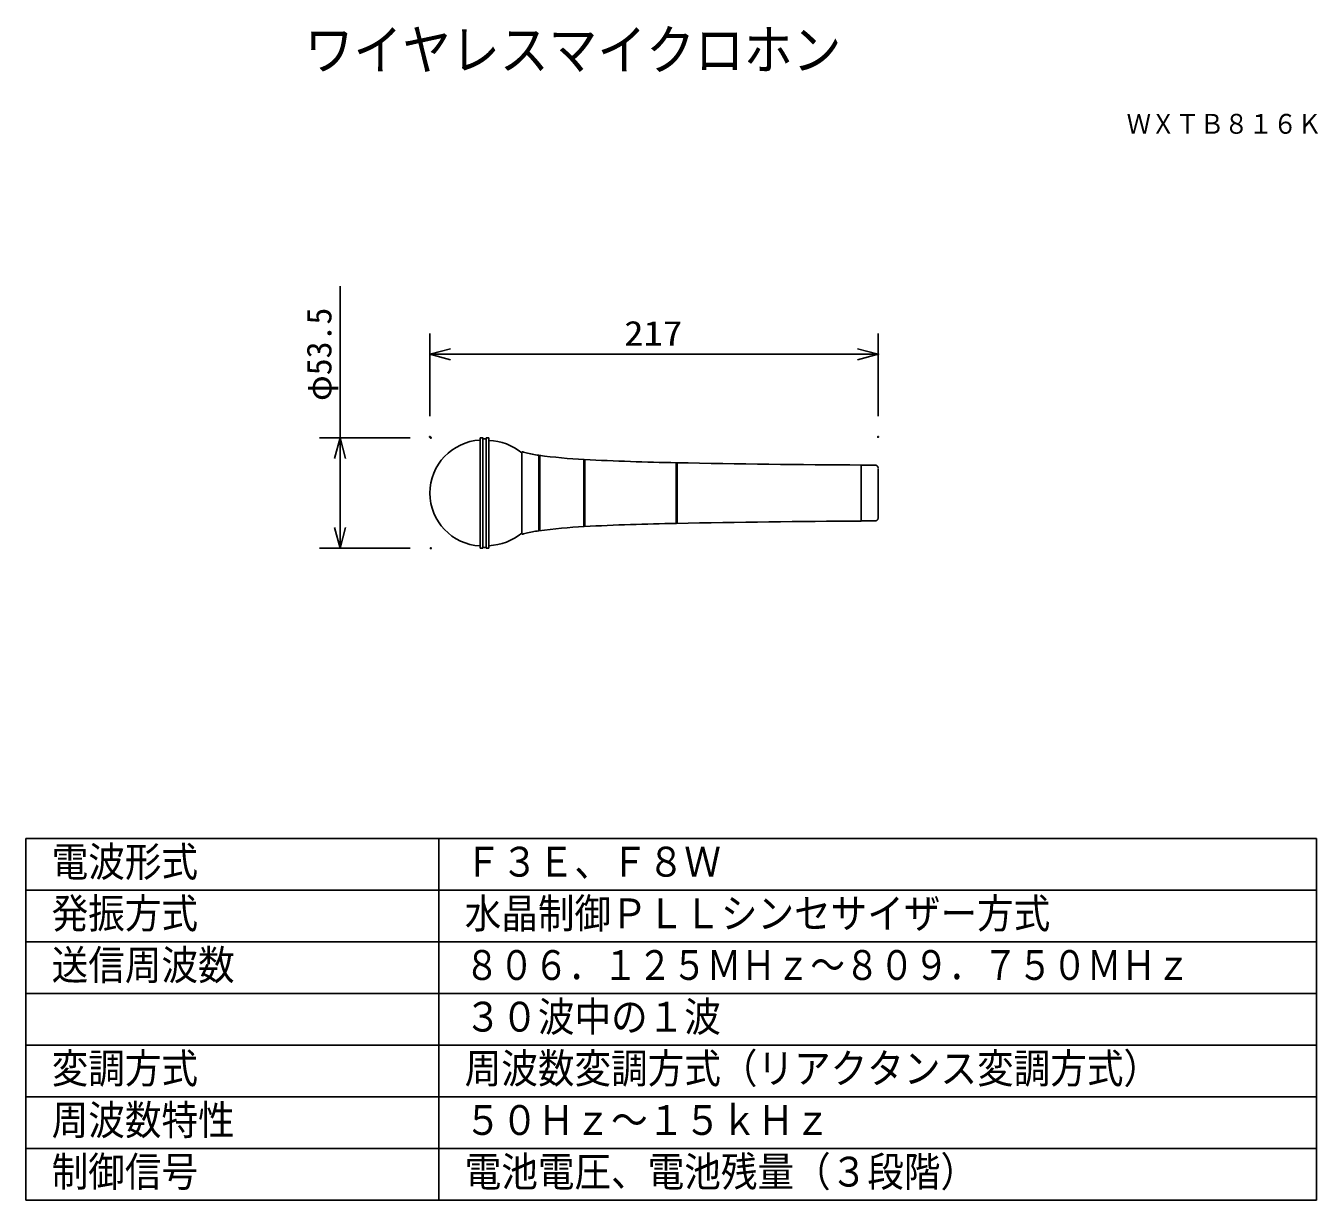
# Model space of a CAD drawing. Units: millimetres, scale not verified. Extents: x -63 to 63, y -56 to 57.
import ezdxf
from ezdxf.enums import TextEntityAlignment as Align

# ---------------------------------------------------------------- set-up
doc = ezdxf.new("R2010")
doc.units = ezdxf.units.MM
doc.header["$LTSCALE"] = 0.189935
doc.header["$PDMODE"] = 32
doc.header["$PDSIZE"] = 0.095
for name, color, linetype in [('0-0_MOJI1', 2, 'Continuous'), ('0-1_TOUROKU', 1, 'Continuous'), ('0-2_GAIKEI', 7, 'Continuous'), ('0-3_WAKU', 1, 'Continuous'), ('0-4_DEFPOINTS', 7, 'Continuous')]:
    doc.layers.add(name, color=color, linetype=linetype)
doc.styles.add('ＭＳ ゴシック', font='')
doc.styles.get('ＭＳ ゴシック').set_extended_font_data('MS Gothic')

# ---------------------------------------------------------------- blocks, each defined once
blk = doc.blocks.new('_OPEN30')
at = {"layer": '0-3_WAKU', "color": 7}
blk.add_line((0, 0), (-1, 0), dxfattribs=at)
blk.add_lwpolyline([(-1, 0.26795), (0, 0), (-1, -0.26795)], dxfattribs=at)

msp = doc.modelspace()

# ---------------------------------------------------------------- linework, layer by layer
at = {"layer": '0-2_GAIKEI', "color": 3}
for p, q in [((-32.0802, 17.3829), (-32.0802, 32.0496)), ((-25.2865, 17.3829), (-34.0802, 17.3829)), ((-32.0802, 8.6829), (-32.0802, 15.3829)), ((-25.2865, 6.6829), (-34.0802, 6.6829))]:
    msp.add_line(p, q, dxfattribs=at)
at = {"layer": '0-2_GAIKEI', "color": 1}
for p, q in [((-18.5109, 17.3829), (-18.5109, 6.6829)), ((-18.2581, 6.6829), (-18.2569, 17.3829)), ((-17.9146, 6.6829), (-17.9146, 17.3829)), ((-17.6615, 17.3829), (-17.6615, 6.6829)), ((-12.8167, 15.6878), (-12.8167, 8.3781)), ((-12.7261, 15.6748), (-12.7261, 8.3911)), ((-8.4697, 15.2772), (-8.4697, 8.7894)), ((-8.3791, 15.2723), (-8.3791, 8.7928)), ((0.4638, 14.9682), (0.4638, 9.0869)), ((0.5546, 14.9682), (0.5546, 9.0888)), ((18.4011, 14.744), (18.4011, 9.3218))]:
    msp.add_line(p, q, dxfattribs=at)
at = {"layer": '0-2_GAIKEI'}
for p, q in [((-17.9146, 17.3829), (-17.6615, 17.3829)), ((-14.472, 15.9189), (-14.472, 8.147)), ((18.4023, 14.7247), (19.7764, 14.7247)), ((19.7769, 14.7247), (19.7764, 14.7247)), ((20.023, 14.4225), (20.023, 9.6078)), ((18.4023, 9.3412), (19.7764, 9.3412)), ((18.4023, 9.3412), (19.7764, 9.3412)), ((19.7769, 9.3412), (19.7764, 9.3412)), ((-18.5109, 6.6829), (-18.2581, 6.6829)), ((-18.2581, 6.7732), (-17.9146, 6.7732)), ((-17.6615, 6.6829), (-17.9146, 6.6829))]:
    msp.add_line(p, q, dxfattribs=at)
for points in [[(-17.9146, 17.2927), (-18.2581, 17.2927), (-18.2569, 17.3829), (-18.5109, 17.3829)], [(20.023, 14.458), (20.0225, 14.4768), (20.0212, 14.4947), (20.019, 14.5117), (20.0161, 14.5278), (20.0124, 14.5432), (20.008, 14.5577), (20.003, 14.5714), (19.9973, 14.5843), (19.9911, 14.5965), (19.9845, 14.6079), (19.9773, 14.6187), (19.9697, 14.6288), (19.9618, 14.6382), (19.9535, 14.647), (19.945, 14.6552), (19.9362, 14.6627), (19.9272, 14.6698), (19.9181, 14.6762), (19.9089, 14.6821), (19.8997, 14.6876), (19.8905, 14.6925), (19.8813, 14.697), (19.8722, 14.7011), (19.8632, 14.7047), (19.8544, 14.708), (19.8459, 14.7109), (19.8376, 14.7134), (19.8297, 14.7156), (19.8221, 14.7175), (19.815, 14.7191), (19.8083, 14.7205), (19.8021, 14.7216), (19.7965, 14.7225), (19.7914, 14.7232), (19.787, 14.7238), (19.7833, 14.7242), (19.7804, 14.7244), (19.7782, 14.7246), (19.7769, 14.7247)], [(20.023, 9.6078), (20.0225, 9.5891), (20.0212, 9.5712), (20.019, 9.5542), (20.0161, 9.538), (20.0124, 9.5227), (20.008, 9.5082), (20.003, 9.4945), (19.9973, 9.4816), (19.9911, 9.4694), (19.9845, 9.4579), (19.9773, 9.4472), (19.9697, 9.4371), (19.9618, 9.4277), (19.9535, 9.4189), (19.945, 9.4107), (19.9362, 9.4031), (19.9272, 9.3961), (19.9181, 9.3897), (19.9089, 9.3837), (19.8997, 9.3783), (19.8905, 9.3733), (19.8813, 9.3688), (19.8722, 9.3648), (19.8632, 9.3611), (19.8544, 9.3579), (19.8459, 9.355), (19.8376, 9.3525), (19.8297, 9.3503), (19.8221, 9.3484), (19.815, 9.3468), (19.8083, 9.3454), (19.8021, 9.3443), (19.7965, 9.3434), (19.7914, 9.3427), (19.787, 9.3421), (19.7833, 9.3417), (19.7804, 9.3415), (19.7782, 9.3413), (19.7769, 9.3412)]]:
    msp.add_lwpolyline(points, dxfattribs=at)
for centre, radius, start, end in [((-18.2496, 12.033), 5.1274, 92.92086, 267.07914), ((-17.9227, 11.643), 5.4946, 51.09652, 87.27579), ((-14.3944, 15.9577), 0.0867, 158.9149, 206.56505), ((-14.4281, 15.957), 0.057, 93.83564, 146.03828), ((-14.406, 15.7238), 0.2913, 69.90845, 95.08859), ((-13.4958, 18.169), 2.3178, 249.54145, 255.69662), ((-11.1942, 27.7814), 12.2018, 256.37546, 262.27944), ((-5.9296, 65.4253), 50.212, 262.09721, 267.1463), ((5.2421, 282.9376), 268.0109, 267.07599, 268.9879), ((24.6712, 1227.7531), 1213.0252, 268.85861, 269.70384), ((-5.9296, -41.3595), 50.212, 92.8537, 97.90279), ((5.2421, -258.8717), 268.0109, 91.0121, 92.92401), ((24.6712, -1203.6872), 1213.0252, 90.29616, 91.14139), ((-17.9227, 12.4229), 5.4946, 272.72421, 308.90348), ((-14.3944, 8.1082), 0.0867, 153.43495, 201.0851), ((-14.4281, 8.1089), 0.057, 213.96172, 266.16436), ((-14.406, 8.3421), 0.2913, 264.91141, 290.09155), ((-13.4958, 5.8969), 2.3178, 104.30338, 110.45855), ((-11.1942, -3.7155), 12.2018, 97.72056, 103.62454)]:
    msp.add_arc(centre, radius, start, end, dxfattribs=at)
at = {"layer": '0-3_WAKU', "color": 3}
for p, q in [((-23.3771, 19.466), (-23.3771, 27.466)), ((20.023, 19.466), (20.023, 27.466)), ((-21.3771, 25.466), (18.023, 25.466))]:
    msp.add_line(p, q, dxfattribs=at)
at = {"layer": '0-3_WAKU', "color": 4}
for p, q in [((62.4949, -21.4033), (-62.5051, -21.4033)), ((-62.5051, -21.4033), (-62.5051, -56.4034)), ((-22.5051, -56.4034), (-22.5051, -21.4033)), ((62.4949, -56.4034), (62.4949, -21.4033)), ((-62.5051, -56.4034), (62.4949, -56.4034))]:
    msp.add_line(p, q, dxfattribs=at)
at = {"layer": '0-3_WAKU'}
for p, q in [((-62.5051, -26.4034), (62.4949, -26.4034)), ((-62.5051, -31.4034), (62.4949, -31.4034)), ((-62.5051, -36.4034), (62.4949, -36.4034)), ((-62.5051, -41.4034), (62.4949, -41.4034)), ((-62.5051, -46.4034), (62.4949, -46.4034)), ((-62.5051, -51.4034), (62.4949, -51.4034))]:
    msp.add_line(p, q, dxfattribs=at)
at = {"layer": '0-3_WAKU', "color": 7}
for p in [(-32.0802, 17.3829), (-23.2865, 17.3829), (-23.2865, 6.6829)]:
    msp.add_point(p, dxfattribs=at)
at = {"layer": '0-4_DEFPOINTS'}
for p in [(20.023, 25.466), (-23.3771, 17.466), (20.023, 17.466)]:
    msp.add_point(p, dxfattribs=at)

# ---------------------------------------------------------------- block references
at = {"layer": '0-2_GAIKEI', "xscale": 2, "yscale": 2}
for p, rotation in [((-32.0802, 17.3829), 90), ((-32.0802, 6.6829), 270)]:
    msp.add_blockref('_OPEN30', p, dxfattribs=dict(at, rotation=rotation))
at = {"layer": '0-3_WAKU', "xscale": 2, "yscale": 2, "rotation": 180}
msp.add_blockref('_OPEN30', (-23.3771, 25.466), dxfattribs=at)
at = {"layer": '0-3_WAKU', "xscale": 2, "yscale": 2}
msp.add_blockref('_OPEN30', (20.023, 25.466), dxfattribs=at)

# ---------------------------------------------------------------- texts
at = {"layer": '0-0_MOJI1', "style": 'ＭＳ ゴシック'}
for s, height, width, p in [('ワイヤレスマイクロホン', 3.849, 0.9, (-35.5051, 51.8565)), ('電波形式', 2.887, 0.9, (-60.0051, -25.9585)), ('Ｆ３Ｅ、Ｆ８Ｗ', 2.887, 0.9, (-20.0051, -25.9585)), ('発振方式', 2.887, 0.9, (-60.0051, -30.9585)), ('水晶制御ＰＬＬシンセサイザー方式', 2.887, 0.9, (-20.0051, -30.9585)), ('送信周波数', 2.887, 0.9, (-60.0051, -35.9585)), ('８０６．１２５ＭＨｚ～８０９．７５０ＭＨｚ', 2.887, 0.85, (-20.0051, -35.9585)), ('３０波中の１波', 2.887, 0.9, (-20.0051, -40.9585)), ('変調方式', 2.887, 0.9, (-60.0051, -45.9585)), ('周波数変調方式（リアクタンス変調方式）', 2.887, 0.9, (-20.0051, -45.9585)), ('周波数特性', 2.887, 0.9, (-60.0051, -50.9585)), ('５０Ｈｚ～１５ｋＨｚ', 2.887, 0.9, (-20.0051, -50.9585)), ('制御信号', 2.887, 0.9, (-60.0051, -55.9585)), ('電池電圧、電池残量（３段階）', 2.887, 0.9, (-20.0051, -55.9585))]:
    msp.add_text(s, height=height, dxfattribs=dict(at, width=width)).set_placement(p, align=Align.BOTTOM_LEFT)
at = {"layer": '0-1_TOUROKU', "style": 'ＭＳ ゴシック', "width": 0.9}
msp.add_text('ＷＸＴＢ８１６Ｋ', height=1.924, dxfattribs=at).set_placement((44.0949, 46.2266), align=Align.BOTTOM_LEFT)
at = {"layer": '0-2_GAIKEI', "color": 3, "style": 'ＭＳ ゴシック'}
msp.add_text('φ53.5', height=2.405, rotation=90, dxfattribs=at).set_placement((-32.1898, 20.9427), align=Align.BOTTOM_LEFT)
at = {"layer": '0-3_WAKU', "color": 3, "style": 'ＭＳ ゴシック', "width": 1.15}
msp.add_text('217', height=2.405, dxfattribs=at).set_placement((-4.5642, 25.5756), align=Align.BOTTOM_LEFT)

doc.saveas('drawing.dxf')
